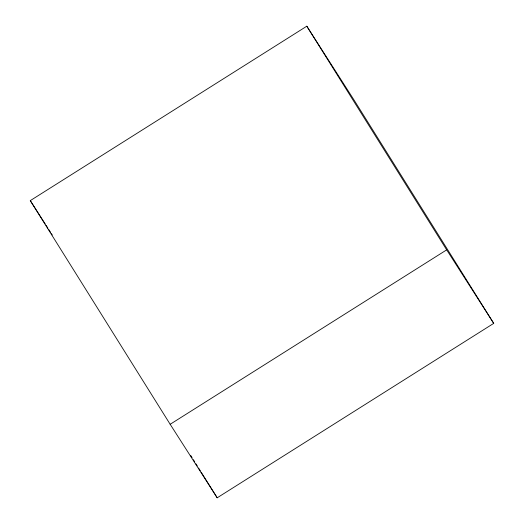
<?xml version="1.0" encoding="UTF-8"?>
<svg xmlns="http://www.w3.org/2000/svg" width="524" height="524" viewBox="0 0 524 524"><rect width="100%" height="100%" fill="white"/><g stroke="black" fill="none" stroke-linecap="round" stroke-linejoin="round"><path stroke-width="0.79" d="M30.281 200.627L306.802 26.2L353.838 99.711L493.719 323.373L217.198 497.8L170.162 424.289L30.281 200.627L45.228 223.984M170.162 424.289L446.684 249.863L493.719 323.373M46.105 225.359L47.867 228.11M48.745 229.486L50.5 232.23M51.378 233.606L52.262 234.981M306.802 26.2L446.684 249.863M190.782 455.559L192.079 457.635M193.382 459.718L194.679 461.795M195.976 463.871L197.279 465.947M198.576 468.024L200.306 470.794M201.177 472.176L217.198 497.8"/></g></svg>
